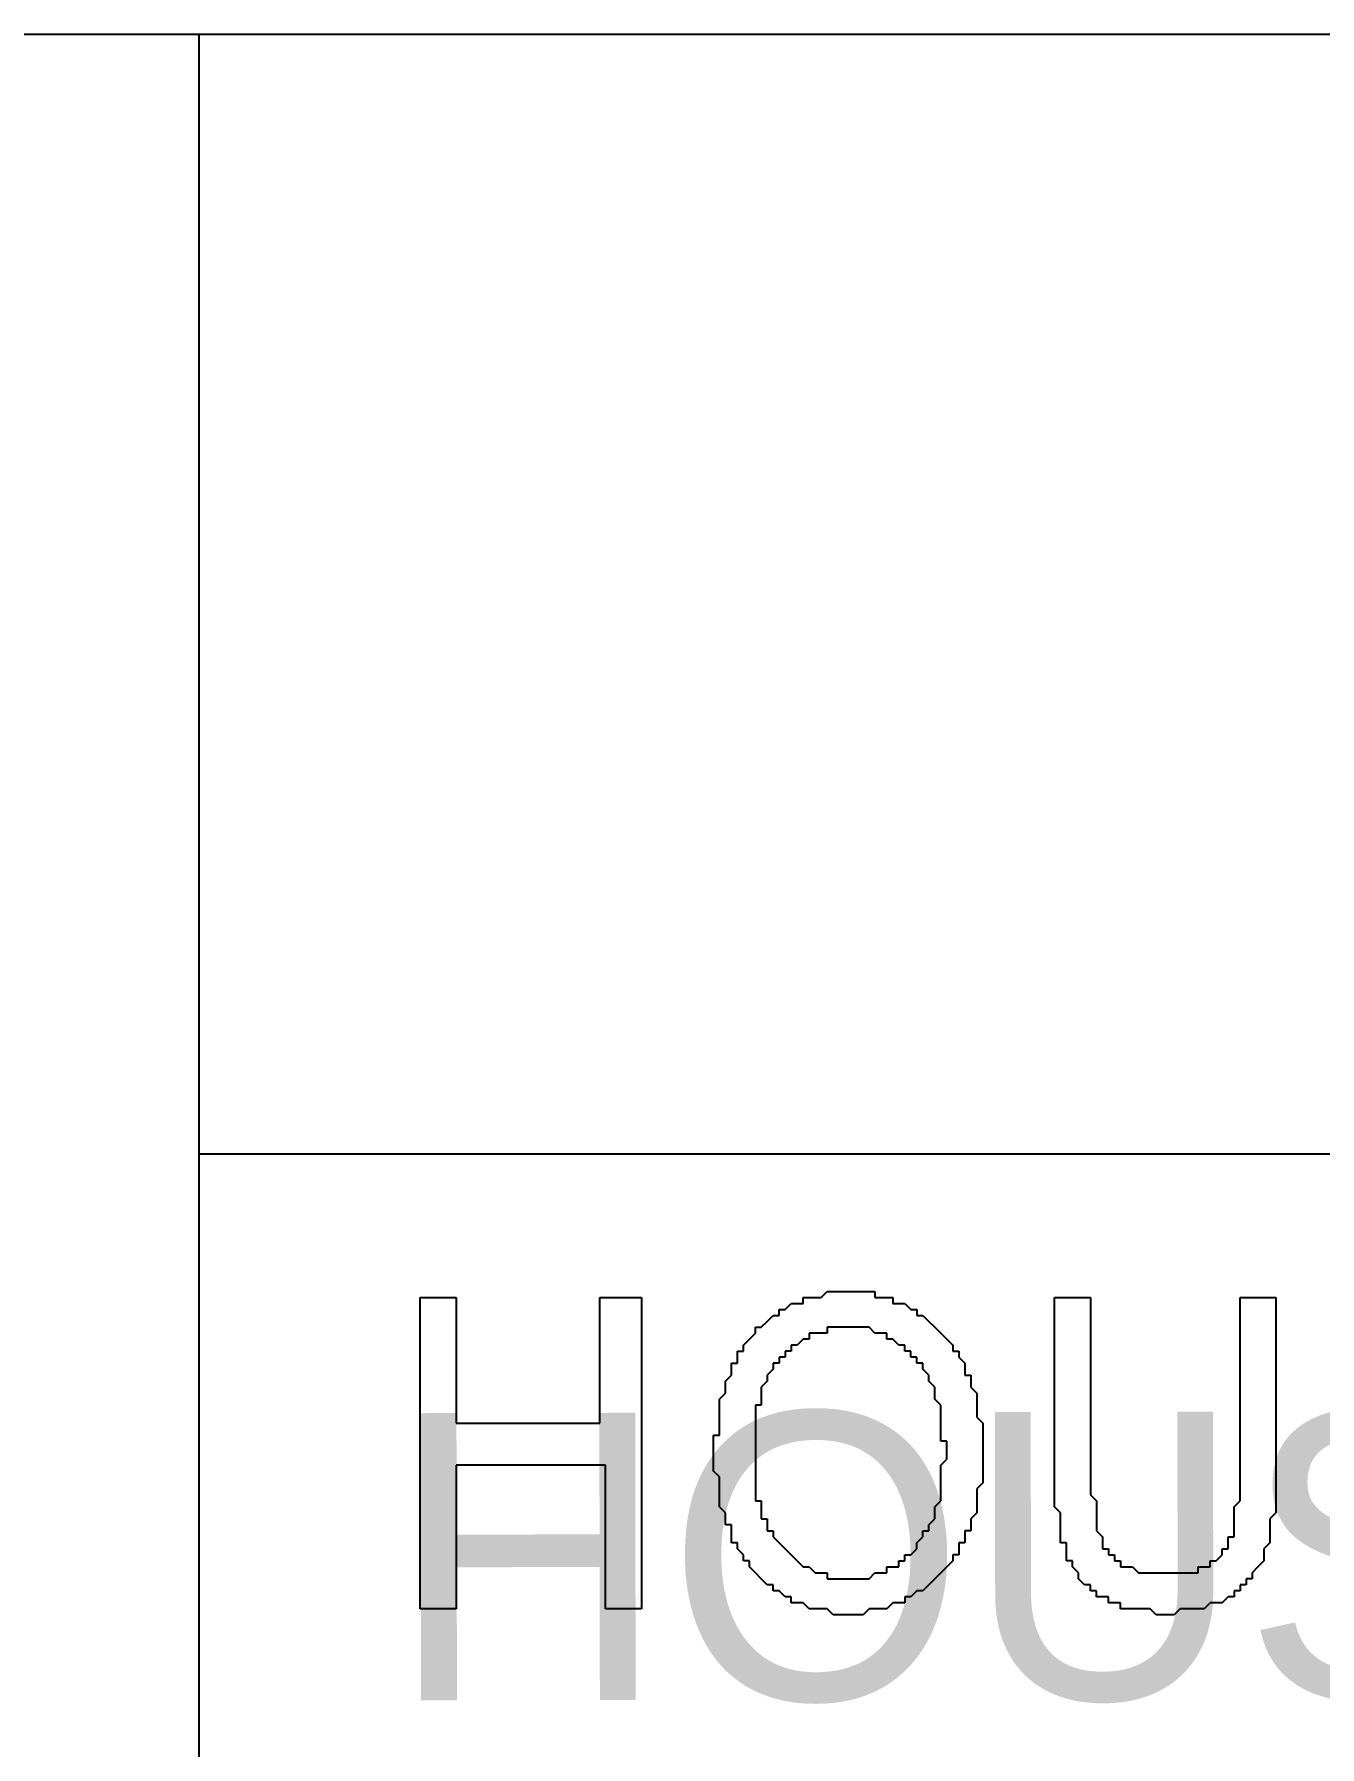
# Model space of a CAD drawing. Header units: millimetres. Extents: x 30 to 54214, y -4580 to 38782.
# Drawn here: x 45456 to 46720, y 37098 to 38782 of the extents above; entities that cross this region are included whole.
import ezdxf

# ---------------------------------------------------------------- set-up
doc = ezdxf.new("R2010")
doc.units = ezdxf.units.MM
doc.layers.add('A-ARCH-REF', color=8, linetype='CONTINUOUS')

msp = doc.modelspace()

# ---------------------------------------------------------------- linework, layer by layer
at = {"layer": 'A-ARCH-REF'}
for p, q in [((4121, 38781.7), (54214.3, 38781.7)), ((45617.3, 38781.7), (45617.3, 2451.8)), ((45617.3, 37681.3), (54214.3, 37681.3)), ((45835, 37234.1), (45835, 37540.1)), ((45835, 37540.1), (45870.3, 37540.1)), ((45870.3, 37540.1), (45870.3, 37416.5)), ((46011.6, 37416.5), (46011.6, 37540.1)), ((46011.6, 37540.1), (46052.8, 37540.1)), ((46052.8, 37540.1), (46052.8, 37234.1)), ((46211.6, 37534.2), (46211.6, 37540.1)), ((46211.6, 37540.1), (46217.5, 37540.1)), ((46217.5, 37540.1), (46223.4, 37540.1)), ((46223.4, 37540.1), (46229.3, 37540.1)), ((46229.3, 37540.1), (46235.2, 37546)), ((46235.2, 37546), (46241.1, 37546)), ((46241.1, 37546), (46246.9, 37546)), ((46246.9, 37546), (46252.8, 37546)), ((46252.8, 37546), (46258.7, 37546)), ((46258.7, 37546), (46264.6, 37546)), ((46264.6, 37546), (46270.5, 37546)), ((46270.5, 37546), (46276.4, 37546)), ((46276.4, 37546), (46282.2, 37546)), ((46282.2, 37546), (46282.2, 37540.1)), ((46282.2, 37540.1), (46288.1, 37540.1)), ((46288.1, 37540.1), (46294, 37540.1)), ((46294, 37540.1), (46299.9, 37540.1)), ((46299.9, 37540.1), (46299.9, 37534.2)), ((46458.8, 37363.6), (46458.8, 37540.1)), ((46458.8, 37540.1), (46494.1, 37540.1)), ((46494.1, 37540.1), (46494.1, 37363.6)), ((46641.2, 37540.1), (46676.5, 37540.1)), ((46641.2, 37363.6), (46641.2, 37540.1)), ((46676.5, 37540.1), (46676.5, 37363.6)), ((46176.3, 37516.5), (46182.2, 37522.4)), ((46182.2, 37522.4), (46188.1, 37522.4)), ((46188.1, 37522.4), (46188.1, 37528.3)), ((46188.1, 37528.3), (46194, 37528.3)), ((46194, 37528.3), (46199.9, 37534.2)), ((46199.9, 37534.2), (46205.7, 37534.2)), ((46205.7, 37534.2), (46211.6, 37534.2)), ((46299.9, 37534.2), (46305.8, 37534.2)), ((46305.8, 37534.2), (46311.7, 37534.2)), ((46311.7, 37534.2), (46317.5, 37528.3)), ((46317.5, 37528.3), (46323.4, 37528.3)), ((46323.4, 37528.3), (46323.4, 37522.4)), ((46323.4, 37522.4), (46329.3, 37522.4)), ((46329.3, 37522.4), (46335.2, 37516.5)), ((46158.7, 37498.9), (46164.6, 37504.8)), ((46164.6, 37504.8), (46164.6, 37510.7)), ((46164.6, 37510.7), (46170.4, 37510.7)), ((46170.4, 37510.7), (46176.3, 37516.5)), ((46223.4, 37504.8), (46217.5, 37504.8)), ((46217.5, 37504.8), (46217.5, 37498.9)), ((46229.3, 37504.8), (46223.4, 37504.8)), ((46235.2, 37504.8), (46229.3, 37504.8)), ((46241.1, 37510.7), (46235.2, 37510.7)), ((46235.2, 37510.7), (46235.2, 37504.8)), ((46246.9, 37510.7), (46241.1, 37510.7)), ((46252.8, 37510.7), (46246.9, 37510.7)), ((46258.7, 37510.7), (46252.8, 37510.7)), ((46264.6, 37510.7), (46258.7, 37510.7)), ((46270.5, 37510.7), (46264.6, 37510.7)), ((46276.4, 37510.7), (46270.5, 37510.7)), ((46282.2, 37504.8), (46276.4, 37510.7)), ((46288.1, 37504.8), (46282.2, 37504.8)), ((46294, 37504.8), (46288.1, 37504.8)), ((46294, 37498.9), (46294, 37504.8)), ((46335.2, 37516.5), (46341.1, 37510.7)), ((46341.1, 37510.7), (46347, 37504.8)), ((46347, 37504.8), (46352.9, 37498.9)), ((46146.9, 37481.2), (46146.9, 37487.1)), ((46146.9, 37487.1), (46152.8, 37487.1)), ((46152.8, 37493), (46158.7, 37498.9)), ((46152.8, 37487.1), (46152.8, 37493)), ((46199.9, 37487.1), (46194, 37487.1)), ((46194, 37487.1), (46194, 37481.2)), ((46205.7, 37493), (46199.9, 37493)), ((46199.9, 37493), (46199.9, 37487.1)), ((46211.6, 37498.9), (46205.7, 37493)), ((46217.5, 37498.9), (46211.6, 37498.9)), ((46299.9, 37498.9), (46294, 37498.9)), ((46305.8, 37493), (46299.9, 37498.9)), ((46311.7, 37493), (46305.8, 37493)), ((46311.7, 37487.1), (46311.7, 37493)), ((46317.5, 37487.1), (46311.7, 37487.1)), ((46317.5, 37481.2), (46317.5, 37487.1)), ((46352.9, 37498.9), (46358.7, 37493)), ((46358.7, 37493), (46358.7, 37487.1)), ((46358.7, 37487.1), (46364.6, 37487.1)), ((46364.6, 37487.1), (46364.6, 37481.2)), ((46141, 37469.5), (46141, 37475.4)), ((46141, 37475.4), (46146.9, 37475.4)), ((46146.9, 37475.4), (46146.9, 37481.2)), ((46188.1, 37475.4), (46182.2, 37475.4)), ((46182.2, 37475.4), (46182.2, 37469.5)), ((46194, 37481.2), (46188.1, 37481.2)), ((46188.1, 37481.2), (46188.1, 37475.4)), ((46323.4, 37481.2), (46317.5, 37481.2)), ((46323.4, 37475.4), (46323.4, 37481.2)), ((46329.3, 37475.4), (46323.4, 37475.4)), ((46329.3, 37469.5), (46329.3, 37475.4)), ((46364.6, 37481.2), (46370.5, 37475.4)), ((46370.5, 37475.4), (46370.5, 37469.5)), ((46135.1, 37457.7), (46141, 37463.6)), ((46135.1, 37451.8), (46135.1, 37457.7)), ((46141, 37463.6), (46141, 37469.5)), ((46176.3, 37457.7), (46170.4, 37451.8)), ((46182.2, 37469.5), (46176.3, 37463.6)), ((46176.3, 37463.6), (46176.3, 37457.7)), ((46335.2, 37463.6), (46329.3, 37469.5)), ((46335.2, 37457.7), (46335.2, 37463.6)), ((46341.1, 37451.8), (46335.2, 37457.7)), ((46370.5, 37469.5), (46370.5, 37463.6)), ((46370.5, 37463.6), (46376.4, 37463.6)), ((46376.4, 37463.6), (46376.4, 37457.7)), ((46376.4, 37457.7), (46376.4, 37451.8)), ((46129.2, 37440.1), (46135.1, 37445.9)), ((46129.2, 37434.2), (46129.2, 37440.1)), ((46135.1, 37445.9), (46135.1, 37451.8)), ((46170.4, 37451.8), (46170.4, 37445.9)), ((46170.4, 37445.9), (46170.4, 37440.1)), ((46170.4, 37440.1), (46170.4, 37434.2)), ((46341.1, 37445.9), (46341.1, 37451.8)), ((46341.1, 37440.1), (46341.1, 37445.9)), ((46347, 37434.2), (46341.1, 37440.1)), ((46376.4, 37451.8), (46382.3, 37445.9)), ((46382.3, 37445.9), (46382.3, 37440.1)), ((46382.3, 37440.1), (46382.3, 37434.2)), ((46129.2, 37428.3), (46129.2, 37434.2)), ((46129.2, 37422.4), (46129.2, 37428.3)), ((46129.2, 37416.5), (46129.2, 37422.4)), ((46170.4, 37434.2), (46164.6, 37434.2)), ((46164.6, 37434.2), (46164.6, 37428.3)), ((46164.6, 37428.3), (46164.6, 37422.4)), ((46164.6, 37422.4), (46164.6, 37416.5)), ((46347, 37428.3), (46347, 37434.2)), ((46347, 37422.4), (46347, 37428.3)), ((46347, 37416.5), (46347, 37422.4)), ((46382.3, 37434.2), (46382.3, 37428.3)), ((46382.3, 37428.3), (46382.3, 37422.4)), ((46382.3, 37422.4), (46388.2, 37416.5)), ((45870.3, 37416.5), (46011.6, 37416.5)), ((46123.4, 37398.9), (46123.4, 37404.7)), ((46123.4, 37404.7), (46129.2, 37404.7)), ((46129.2, 37410.6), (46129.2, 37416.5)), ((46129.2, 37404.7), (46129.2, 37410.6)), ((46164.6, 37416.5), (46164.6, 37410.6)), ((46164.6, 37410.6), (46164.6, 37404.7)), ((46164.6, 37404.7), (46164.6, 37398.9)), ((46347, 37410.6), (46347, 37416.5)), ((46347, 37404.7), (46347, 37410.6)), ((46347, 37398.9), (46347, 37404.7)), ((46388.2, 37416.5), (46388.2, 37410.6)), ((46388.2, 37410.6), (46388.2, 37404.7)), ((46388.2, 37404.7), (46388.2, 37398.9)), ((46123.4, 37393), (46123.4, 37398.9)), ((46123.4, 37387.1), (46123.4, 37393)), ((46123.4, 37381.2), (46123.4, 37387.1)), ((46164.6, 37398.9), (46164.6, 37393)), ((46164.6, 37393), (46164.6, 37387.1)), ((46164.6, 37387.1), (46164.6, 37381.2)), ((46352.9, 37398.9), (46347, 37398.9)), ((46352.9, 37393), (46352.9, 37398.9)), ((46352.9, 37387.1), (46352.9, 37393)), ((46352.9, 37381.2), (46352.9, 37387.1)), ((46388.2, 37398.9), (46388.2, 37393)), ((46388.2, 37393), (46388.2, 37387.1)), ((46388.2, 37387.1), (46388.2, 37381.2)), ((46017.4, 37375.3), (45870.3, 37375.3)), ((45870.3, 37375.3), (45870.3, 37234.1)), ((46017.4, 37234.1), (46017.4, 37375.3)), ((46123.4, 37375.3), (46123.4, 37381.2)), ((46123.4, 37369.4), (46123.4, 37375.3)), ((46129.2, 37363.6), (46123.4, 37369.4)), ((46164.6, 37381.2), (46164.6, 37375.3)), ((46164.6, 37375.3), (46164.6, 37369.4)), ((46164.6, 37369.4), (46164.6, 37363.6)), ((46347, 37375.3), (46352.9, 37381.2)), ((46347, 37369.4), (46347, 37375.3)), ((46347, 37363.6), (46347, 37369.4)), ((46388.2, 37381.2), (46388.2, 37375.3)), ((46388.2, 37375.3), (46388.2, 37369.4)), ((46388.2, 37369.4), (46388.2, 37363.6)), ((46129.2, 37357.7), (46129.2, 37363.6)), ((46129.2, 37351.8), (46129.2, 37357.7)), ((46164.6, 37363.6), (46164.6, 37357.7)), ((46164.6, 37357.7), (46164.6, 37351.8)), ((46347, 37357.7), (46347, 37363.6)), ((46347, 37351.8), (46347, 37357.7)), ((46388.2, 37357.7), (46382.3, 37351.8)), ((46388.2, 37363.6), (46388.2, 37357.7)), ((46458.8, 37357.7), (46458.8, 37363.6)), ((46458.8, 37351.8), (46458.8, 37357.7)), ((46494.1, 37363.6), (46494.1, 37357.7)), ((46494.1, 37357.7), (46494.1, 37351.8)), ((46641.2, 37357.7), (46641.2, 37363.6)), ((46641.2, 37351.8), (46641.2, 37357.7)), ((46676.5, 37363.6), (46676.5, 37357.7)), ((46676.5, 37357.7), (46676.5, 37351.8)), ((46129.2, 37345.9), (46129.2, 37351.8)), ((46129.2, 37340), (46129.2, 37345.9)), ((46129.2, 37334.1), (46129.2, 37340)), ((46164.6, 37351.8), (46164.6, 37345.9)), ((46164.6, 37345.9), (46164.6, 37340)), ((46164.6, 37340), (46170.4, 37340)), ((46170.4, 37340), (46170.4, 37334.1)), ((46341.1, 37334.1), (46347, 37340)), ((46347, 37345.9), (46347, 37351.8)), ((46347, 37340), (46347, 37345.9)), ((46382.3, 37351.8), (46382.3, 37345.9)), ((46382.3, 37345.9), (46382.3, 37340)), ((46382.3, 37340), (46382.3, 37334.1)), ((46458.8, 37345.9), (46458.8, 37351.8)), ((46458.8, 37340), (46458.8, 37345.9)), ((46458.8, 37334.1), (46458.8, 37340)), ((46494.1, 37351.8), (46494.1, 37345.9)), ((46494.1, 37345.9), (46500, 37340)), ((46500, 37340), (46500, 37334.1)), ((46635.3, 37334.1), (46641.2, 37340)), ((46641.2, 37345.9), (46641.2, 37351.8)), ((46641.2, 37340), (46641.2, 37345.9)), ((46676.5, 37351.8), (46676.5, 37345.9)), ((46676.5, 37345.9), (46676.5, 37340)), ((46676.5, 37340), (46676.5, 37334.1)), ((46135.1, 37328.2), (46129.2, 37334.1)), ((46135.1, 37322.4), (46135.1, 37328.2)), ((46135.1, 37316.5), (46135.1, 37322.4)), ((46170.4, 37334.1), (46170.4, 37328.2)), ((46170.4, 37328.2), (46170.4, 37322.4)), ((46170.4, 37322.4), (46176.3, 37322.4)), ((46176.3, 37322.4), (46176.3, 37316.5)), ((46335.2, 37316.5), (46341.1, 37322.4)), ((46341.1, 37328.2), (46341.1, 37334.1)), ((46341.1, 37322.4), (46341.1, 37328.2)), ((46382.3, 37328.2), (46376.4, 37322.4)), ((46376.4, 37322.4), (46376.4, 37316.5)), ((46382.3, 37334.1), (46382.3, 37328.2)), ((46464.7, 37328.2), (46458.8, 37334.1)), ((46464.7, 37322.4), (46464.7, 37328.2)), ((46464.7, 37316.5), (46464.7, 37322.4)), ((46500, 37334.1), (46500, 37328.2)), ((46500, 37328.2), (46500, 37322.4)), ((46500, 37322.4), (46500, 37316.5)), ((46635.3, 37328.2), (46635.3, 37334.1)), ((46635.3, 37322.4), (46635.3, 37328.2)), ((46635.3, 37316.5), (46635.3, 37322.4)), ((46676.5, 37328.2), (46670.6, 37322.4)), ((46670.6, 37322.4), (46670.6, 37316.5)), ((46676.5, 37334.1), (46676.5, 37328.2)), ((46141, 37316.5), (46135.1, 37316.5)), ((46141, 37310.6), (46141, 37316.5)), ((46141, 37304.7), (46141, 37310.6)), ((46141, 37298.8), (46141, 37304.7)), ((46176.3, 37316.5), (46176.3, 37310.6)), ((46176.3, 37310.6), (46182.2, 37310.6)), ((46182.2, 37310.6), (46182.2, 37304.7)), ((46182.2, 37304.7), (46188.1, 37298.8)), ((46323.4, 37298.8), (46329.3, 37304.7)), ((46329.3, 37304.7), (46329.3, 37310.6)), ((46329.3, 37310.6), (46335.2, 37310.6)), ((46335.2, 37310.6), (46335.2, 37316.5)), ((46376.4, 37310.6), (46370.5, 37310.6)), ((46370.5, 37310.6), (46370.5, 37304.7)), ((46370.5, 37304.7), (46370.5, 37298.8)), ((46376.4, 37316.5), (46376.4, 37310.6)), ((46464.7, 37310.6), (46464.7, 37316.5)), ((46464.7, 37304.7), (46464.7, 37310.6)), ((46464.7, 37298.8), (46464.7, 37304.7)), ((46500, 37316.5), (46500, 37310.6)), ((46500, 37310.6), (46505.8, 37304.7)), ((46505.8, 37304.7), (46505.8, 37298.8)), ((46629.4, 37298.8), (46629.4, 37304.7)), ((46629.4, 37304.7), (46635.3, 37304.7)), ((46635.3, 37310.6), (46635.3, 37316.5)), ((46635.3, 37304.7), (46635.3, 37310.6)), ((46670.6, 37316.5), (46670.6, 37310.6)), ((46670.6, 37310.6), (46670.6, 37304.7)), ((46670.6, 37304.7), (46670.6, 37298.8)), ((46146.9, 37298.8), (46141, 37298.8)), ((46146.9, 37292.9), (46146.9, 37298.8)), ((46152.8, 37287.1), (46146.9, 37292.9)), ((46152.8, 37281.2), (46152.8, 37287.1)), ((46188.1, 37298.8), (46194, 37292.9)), ((46194, 37292.9), (46199.9, 37287.1)), ((46199.9, 37287.1), (46205.7, 37281.2)), ((46311.7, 37281.2), (46311.7, 37287.1)), ((46311.7, 37287.1), (46317.5, 37287.1)), ((46317.5, 37287.1), (46323.4, 37292.9)), ((46323.4, 37292.9), (46323.4, 37298.8)), ((46364.6, 37287.1), (46358.7, 37287.1)), ((46358.7, 37287.1), (46358.7, 37281.2)), ((46370.5, 37298.8), (46364.6, 37298.8)), ((46364.6, 37298.8), (46364.6, 37292.9)), ((46364.6, 37292.9), (46364.6, 37287.1)), ((46470.5, 37298.8), (46464.7, 37298.8)), ((46470.5, 37292.9), (46470.5, 37298.8)), ((46470.5, 37287.1), (46470.5, 37292.9)), ((46470.5, 37281.2), (46470.5, 37287.1)), ((46505.8, 37298.8), (46505.8, 37292.9)), ((46505.8, 37292.9), (46511.7, 37292.9)), ((46511.7, 37292.9), (46511.7, 37287.1)), ((46511.7, 37287.1), (46517.6, 37287.1)), ((46517.6, 37287.1), (46517.6, 37281.2)), ((46617.6, 37281.2), (46623.5, 37287.1)), ((46623.5, 37287.1), (46623.5, 37292.9)), ((46623.5, 37292.9), (46629.4, 37292.9)), ((46629.4, 37292.9), (46629.4, 37298.8)), ((46670.6, 37298.8), (46664.7, 37292.9)), ((46664.7, 37292.9), (46664.7, 37287.1)), ((46664.7, 37287.1), (46664.7, 37281.2)), ((46158.7, 37281.2), (46152.8, 37281.2)), ((46158.7, 37275.3), (46158.7, 37281.2)), ((46164.6, 37269.4), (46158.7, 37275.3)), ((46170.4, 37263.5), (46164.6, 37269.4)), ((46205.7, 37281.2), (46211.6, 37275.3)), ((46211.6, 37275.3), (46217.5, 37275.3)), ((46217.5, 37275.3), (46223.4, 37269.4)), ((46223.4, 37269.4), (46229.3, 37269.4)), ((46229.3, 37269.4), (46235.2, 37269.4)), ((46235.2, 37269.4), (46235.2, 37263.5)), ((46276.4, 37263.5), (46282.2, 37269.4)), ((46282.2, 37269.4), (46288.1, 37269.4)), ((46288.1, 37269.4), (46294, 37269.4)), ((46294, 37269.4), (46294, 37275.3)), ((46294, 37275.3), (46299.9, 37275.3)), ((46299.9, 37275.3), (46305.8, 37275.3)), ((46305.8, 37275.3), (46305.8, 37281.2)), ((46305.8, 37281.2), (46311.7, 37281.2)), ((46347, 37269.4), (46341.1, 37263.5)), ((46352.9, 37275.3), (46347, 37269.4)), ((46358.7, 37281.2), (46352.9, 37275.3)), ((46476.4, 37281.2), (46470.5, 37281.2)), ((46476.4, 37275.3), (46476.4, 37281.2)), ((46482.3, 37269.4), (46476.4, 37275.3)), ((46482.3, 37263.5), (46482.3, 37269.4)), ((46517.6, 37281.2), (46523.5, 37281.2)), ((46523.5, 37281.2), (46523.5, 37275.3)), ((46523.5, 37275.3), (46529.4, 37275.3)), ((46529.4, 37275.3), (46535.3, 37275.3)), ((46535.3, 37275.3), (46541.2, 37269.4)), ((46541.2, 37269.4), (46547, 37269.4)), ((46547, 37269.4), (46552.9, 37269.4)), ((46552.9, 37269.4), (46558.8, 37269.4)), ((46558.8, 37269.4), (46564.7, 37269.4)), ((46564.7, 37269.4), (46570.6, 37269.4)), ((46570.6, 37269.4), (46576.5, 37269.4)), ((46576.5, 37269.4), (46582.3, 37269.4)), ((46582.3, 37269.4), (46588.2, 37269.4)), ((46588.2, 37269.4), (46594.1, 37269.4)), ((46594.1, 37269.4), (46600, 37269.4)), ((46600, 37269.4), (46600, 37275.3)), ((46600, 37275.3), (46605.9, 37275.3)), ((46605.9, 37275.3), (46611.8, 37275.3)), ((46611.8, 37275.3), (46611.8, 37281.2)), ((46611.8, 37281.2), (46617.6, 37281.2)), ((46658.8, 37275.3), (46653, 37269.4)), ((46653, 37269.4), (46653, 37263.5)), ((46664.7, 37281.2), (46658.8, 37275.3)), ((46176.3, 37257.6), (46170.4, 37263.5)), ((46182.2, 37257.6), (46176.3, 37257.6)), ((46182.2, 37251.8), (46182.2, 37257.6)), ((46188.1, 37251.8), (46182.2, 37251.8)), ((46194, 37245.9), (46188.1, 37251.8)), ((46235.2, 37263.5), (46241.1, 37263.5)), ((46241.1, 37263.5), (46246.9, 37263.5)), ((46246.9, 37263.5), (46252.8, 37263.5)), ((46252.8, 37263.5), (46258.7, 37263.5)), ((46258.7, 37263.5), (46264.6, 37263.5)), ((46264.6, 37263.5), (46270.5, 37263.5)), ((46270.5, 37263.5), (46276.4, 37263.5)), ((46323.4, 37251.8), (46317.5, 37245.9)), ((46329.3, 37251.8), (46323.4, 37251.8)), ((46335.2, 37257.6), (46329.3, 37251.8)), ((46341.1, 37263.5), (46335.2, 37257.6)), ((46488.2, 37257.6), (46482.3, 37263.5)), ((46494.1, 37257.6), (46488.2, 37257.6)), ((46494.1, 37251.8), (46494.1, 37257.6)), ((46500, 37251.8), (46494.1, 37251.8)), ((46500, 37245.9), (46500, 37251.8)), ((46641.2, 37251.8), (46635.3, 37251.8)), ((46635.3, 37251.8), (46635.3, 37245.9)), ((46647.1, 37257.6), (46641.2, 37257.6)), ((46641.2, 37257.6), (46641.2, 37251.8)), ((46653, 37263.5), (46647.1, 37263.5)), ((46647.1, 37263.5), (46647.1, 37257.6)), ((46199.9, 37245.9), (46194, 37245.9)), ((46199.9, 37240), (46199.9, 37245.9)), ((46205.7, 37240), (46199.9, 37240)), ((46211.6, 37240), (46205.7, 37240)), ((46217.5, 37234.1), (46211.6, 37240)), ((46299.9, 37240), (46294, 37234.1)), ((46305.8, 37240), (46299.9, 37240)), ((46311.7, 37240), (46305.8, 37240)), ((46317.5, 37245.9), (46311.7, 37245.9)), ((46311.7, 37245.9), (46311.7, 37240)), ((46505.8, 37245.9), (46500, 37245.9)), ((46511.7, 37245.9), (46505.8, 37245.9)), ((46511.7, 37240), (46511.7, 37245.9)), ((46517.6, 37240), (46511.7, 37240)), ((46523.5, 37240), (46517.6, 37240)), ((46523.5, 37234.1), (46523.5, 37240)), ((46611.8, 37240), (46605.9, 37234.1)), ((46617.6, 37240), (46611.8, 37240)), ((46623.5, 37240), (46617.6, 37240)), ((46629.4, 37245.9), (46623.5, 37240)), ((46635.3, 37245.9), (46629.4, 37245.9)), ((45870.3, 37234.1), (45835, 37234.1)), ((46052.8, 37234.1), (46017.4, 37234.1)), ((46223.4, 37234.1), (46217.5, 37234.1)), ((46229.3, 37234.1), (46223.4, 37234.1)), ((46235.2, 37234.1), (46229.3, 37234.1)), ((46241.1, 37228.2), (46235.2, 37234.1)), ((46246.9, 37228.2), (46241.1, 37228.2)), ((46252.8, 37228.2), (46246.9, 37228.2)), ((46258.7, 37228.2), (46252.8, 37228.2)), ((46264.6, 37228.2), (46258.7, 37228.2)), ((46270.5, 37228.2), (46264.6, 37228.2)), ((46276.4, 37234.1), (46270.5, 37228.2)), ((46282.2, 37234.1), (46276.4, 37234.1)), ((46288.1, 37234.1), (46282.2, 37234.1)), ((46294, 37234.1), (46288.1, 37234.1)), ((46529.4, 37234.1), (46523.5, 37234.1)), ((46535.3, 37234.1), (46529.4, 37234.1)), ((46541.2, 37234.1), (46535.3, 37234.1)), ((46547, 37234.1), (46541.2, 37234.1)), ((46552.9, 37234.1), (46547, 37234.1)), ((46558.8, 37228.2), (46552.9, 37234.1)), ((46564.7, 37228.2), (46558.8, 37228.2)), ((46570.6, 37228.2), (46564.7, 37228.2)), ((46576.5, 37228.2), (46570.6, 37228.2)), ((46582.3, 37234.1), (46576.5, 37228.2)), ((46588.2, 37234.1), (46582.3, 37234.1)), ((46594.1, 37234.1), (46588.2, 37234.1)), ((46600, 37234.1), (46594.1, 37234.1)), ((46605.9, 37234.1), (46600, 37234.1))]:
    msp.add_line(p, q, dxfattribs=at)

# ---------------------------------------------------------------- texts
msp.add_text('HOUSING & URBAN PROJECTS', height=282.413, rotation=0.1043, dxfattribs=at).set_placement((45805, 37143.8))

doc.saveas('drawing.dxf')
